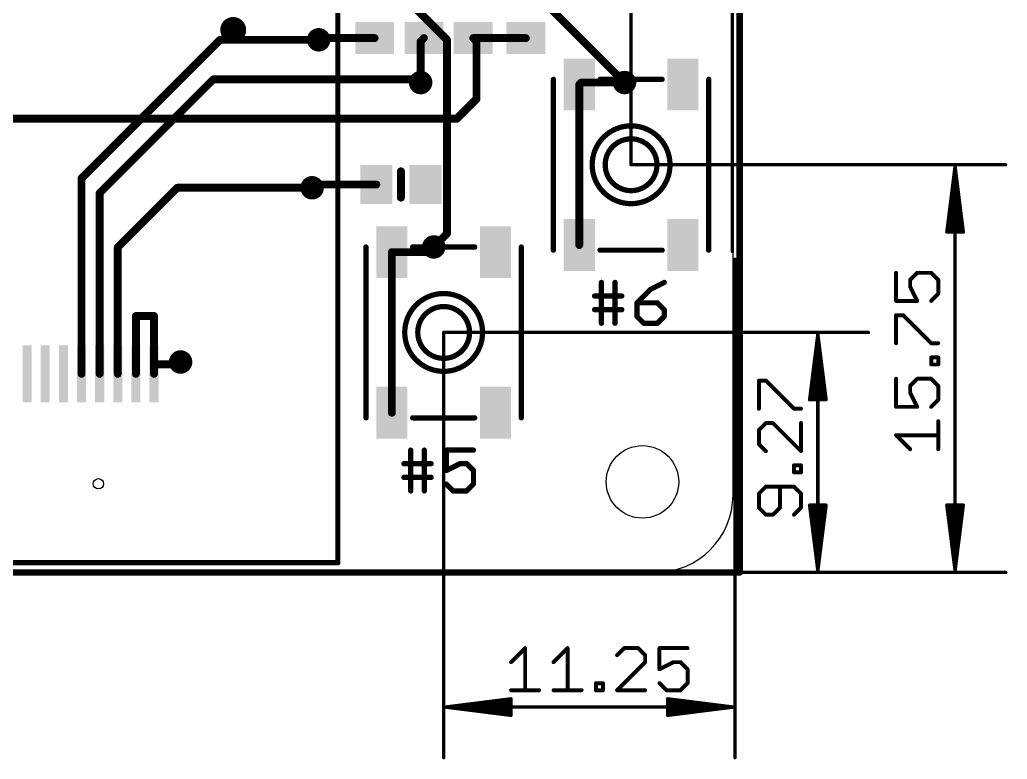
# Model space of a CAD drawing. Extents: x -10.9 to 75.6, y -7.9 to 39.
# Drawn here: x 37.48 to 75.61, y -7.22 to 21.35 of the extents above; entities that cross this region are included whole.
import ezdxf

# ---------------------------------------------------------------- set-up
doc = ezdxf.new("R2010")
doc.units = 0
for name, color, linetype in [('1', 12, 'CONTINUOUS'), ('16', 132, 'CONTINUOUS'), ('18', 110, 'CONTINUOUS'), ('20', 53, 'CONTINUOUS'), ('21', 40, 'CONTINUOUS'), ('23', 53, 'CONTINUOUS'), ('32', 253, 'CONTINUOUS'), ('47', 253, 'CONTINUOUS')]:
    doc.layers.add(name, color=color, linetype=linetype)

# ---------------------------------------------------------------- blocks, each defined once
blk = doc.blocks.new('RECT')
blk.add_solid([(-0.5, -0.5), (0.5, -0.5), (-0.5, 0.5), (0.5, 0.5)])
blk = doc.blocks.new('PIE')
at = {"const_width": 0.5}
blk.add_lwpolyline([(0, -0.25, 1), (0, 0.25, 1), (0, -0.25)], format="xyb", dxfattribs=at)
blk = doc.blocks.new('ROUNDV')
at = {"const_width": 0.5}
blk.add_lwpolyline([(0, -0.25, 1), (0, 0.25, 1), (0, -0.25)], format="xyb", dxfattribs=at)

msp = doc.modelspace()

# ---------------------------------------------------------------- linework, layer by layer
at = {"layer": '1'}
for points, const_width in [([(65.278, 0), (65.278, 30.48)], 0.254), ([(49.022, 20.574), (49.088, 20.64)], 0.3048), ([(49.088, 20.64), (51.181, 20.64)], 0.3048), ([(52.959, 20.513), (53.086, 20.64)], 0.3048), ([(52.959, 18.923), (52.959, 20.513)], 0.3048), ([(57.023, 20.64), (54.991, 20.64)], 0.3048), ([(54.991, 20.64), (55.118, 20.513)], 0.3048), ([(55.118, 20.513), (55.118, 18.288)], 0.3048), ([(59.162, 18.923), (59.087, 18.848)], 0.3048), ([(60.833, 18.923), (59.162, 18.923)], 0.3048), ([(59.087, 18.848), (59.087, 12.648)], 0.3048), ([(55.118, 18.288), (54.356, 17.526)], 0.3048), ([(54.356, 17.526), (36.4194, 17.526)], 0.3048), ([(48.768, 14.859), (48.895, 14.986)], 0.3048), ([(48.895, 14.986), (51.247, 14.986)], 0.3048), ([(53.467, 12.573), (53.265, 12.371)], 0.3048), ([(51.848, 12.371), (51.848, 6.171)], 0.3048), ([(53.265, 12.371), (51.848, 12.371)], 0.3048), ([(43.688, 8.128), (43.942, 8.128)], 0.3048), ([(43.942, 8.128), (43.942, 8.001)], 0.3048), ([(0, 0), (65.278, 0)], 0.254)]:
    msp.add_lwpolyline(points, dxfattribs=dict(at, const_width=const_width))
for points, const_width in [([(48.9681, 20.6279, 1), (49.0759, 20.5201)], 0.1524), ([(49.088, 20.7162, 1), (49.088, 20.5638)], 0.1524), ([(49.1419, 20.5861, 1), (49.0341, 20.6939)], 0.1524), ([(51.181, 20.5638, 1), (51.181, 20.7162)], 0.1524), ([(53.0352, 20.513, 1), (52.8828, 20.513)], 0.1524), ([(52.9051, 20.5669, 1), (53.0129, 20.4591)], 0.1524), ([(53.1399, 20.5861, 1), (53.0321, 20.6939)], 0.1524), ([(54.991, 20.7162, 1), (54.991, 20.5638)], 0.1524), ([(55.0449, 20.6939, 1), (54.9371, 20.5861)], 0.1524), ([(55.1942, 20.513, 1), (55.0418, 20.513)], 0.1524), ([(55.0641, 20.4591, 1), (55.1719, 20.5669)], 0.1524), ([(57.023, 20.5638, 1), (57.023, 20.7162)], 0.1524), ([(59.162, 18.9992, 1), (59.162, 18.8468)], 0.1524), ([(59.2159, 18.8691, 1), (59.1081, 18.9769)], 0.1524), ([(60.833, 18.8468, 1), (60.833, 18.9992)], 0.1524), ([(52.8828, 18.923, 1), (53.0352, 18.923)], 0.1524), ([(59.1632, 18.848, 1), (59.0108, 18.848)], 0.1524), ([(59.0331, 18.9019, 1), (59.1409, 18.7941)], 0.1524), ([(55.0418, 18.288, 1), (55.1942, 18.288)], 0.1524), ([(55.1719, 18.2341, 1), (55.0641, 18.3419)], 0.1524), ([(54.3021, 17.5799, 1), (54.4099, 17.4721)], 0.1524), ([(54.356, 17.4498, 1), (54.356, 17.6022)], 0.1524), ([(48.7141, 14.9129, 1), (48.8219, 14.8051)], 0.1524), ([(48.895, 15.0622, 1), (48.895, 14.9098)], 0.1524), ([(48.9489, 14.9321, 1), (48.8411, 15.0399)], 0.1524), ([(51.247, 14.9098, 1), (51.247, 15.0622)], 0.1524), ([(53.5209, 12.5191, 1), (53.4131, 12.6269)], 0.1524), ([(59.0108, 12.648, 1), (59.1632, 12.648)], 0.1524), ([(51.9242, 12.371, 1), (51.7718, 12.371)], 0.1524), ([(51.848, 12.4472, 1), (51.848, 12.2948)], 0.1524), ([(53.2111, 12.4249, 1), (53.3189, 12.3171)], 0.1524), ([(53.265, 12.2948, 1), (53.265, 12.4472)], 0.1524), ([(43.688, 8.2042, 1), (43.688, 8.0518)], 0.1524), ([(44.0182, 8.128, 1), (43.8658, 8.128)], 0.1524), ([(43.8658, 8.001, 1), (44.0182, 8.001)], 0.1524), ([(43.942, 8.0518, 1), (43.942, 8.2042)], 0.1524), ([(51.7718, 6.171, 1), (51.9242, 6.171)], 0.1524), ([(65.2145, 0, 1), (65.3415, 0)], 0.127), ([(65.278, -0.0635, 1), (65.278, 0.0635)], 0.127)]:
    msp.add_lwpolyline(points, format="xyb", dxfattribs=dict(at, const_width=const_width))
at = {"layer": '16', "const_width": 0.3048}
for points in [[(57.404, 22.352), (60.833, 18.923)], [(52.832, 21.717), (53.975, 20.574)], [(39.862, 15.224), (45.212, 20.574)], [(45.212, 20.574), (49.022, 20.574)], [(53.975, 20.574), (53.975, 13.081)], [(40.562, 14.654), (44.958, 19.05)], [(44.958, 19.05), (52.832, 19.05)], [(52.832, 19.05), (52.959, 18.923)], [(39.862, 7.674), (39.862, 15.224)], [(41.262, 12.56), (43.561, 14.859)], [(43.561, 14.859), (48.768, 14.859)], [(40.562, 7.674), (40.562, 14.654)], [(53.975, 13.081), (53.467, 12.573)], [(41.262, 7.674), (41.262, 12.56)], [(42.662, 9.906), (41.962, 9.906)], [(41.962, 9.906), (41.962, 7.674)], [(42.662, 8.0368), (42.662, 9.906)], [(42.662, 7.674), (42.662, 8.0368)], [(42.662, 8.0368), (43.688, 8.0368)], [(43.688, 8.0368), (43.688, 8.128)]]:
    msp.add_lwpolyline(points, dxfattribs=at)
at = {"layer": '16', "const_width": 0.1524}
for points in [[(45.212, 20.6502, 1), (45.212, 20.4978)], [(45.2659, 20.5201, 1), (45.1581, 20.6279)], [(49.022, 20.4978, 1), (49.022, 20.6502)], [(54.0512, 20.574, 1), (53.8988, 20.574)], [(53.9211, 20.5201, 1), (54.0289, 20.6279)], [(44.958, 19.1262, 1), (44.958, 18.9738)], [(45.0119, 18.9961, 1), (44.9041, 19.1039)], [(52.8859, 19.1039, 1), (52.7781, 18.9961)], [(52.832, 18.9738, 1), (52.832, 19.1262)], [(52.9051, 18.8691, 1), (53.0129, 18.9769)], [(60.7791, 18.8691, 1), (60.8869, 18.9769)], [(39.9382, 15.224, 1), (39.7858, 15.224)], [(39.8081, 15.2779, 1), (39.9159, 15.1701)], [(43.561, 14.9352, 1), (43.561, 14.7828)], [(43.6149, 14.8051, 1), (43.5071, 14.9129)], [(48.768, 14.7828, 1), (48.768, 14.9352)], [(40.6382, 14.654, 1), (40.4858, 14.654)], [(40.5081, 14.7079, 1), (40.6159, 14.6001)], [(53.8988, 13.081, 1), (54.0512, 13.081)], [(54.0289, 13.0271, 1), (53.9211, 13.1349)], [(41.3382, 12.56, 1), (41.1858, 12.56)], [(41.2081, 12.6139, 1), (41.3159, 12.5061)], [(53.4131, 12.6269, 1), (53.5209, 12.5191)], [(41.962, 9.9822, 1), (41.962, 9.8298)], [(42.0382, 9.906, 1), (41.8858, 9.906)], [(42.7382, 9.906, 1), (42.5858, 9.906)], [(42.662, 9.8298, 1), (42.662, 9.9822)], [(42.7382, 8.0368, 1), (42.5858, 8.0368)], [(42.662, 8.113, 1), (42.662, 7.9606)], [(42.5858, 8.0368, 1), (42.7382, 8.0368)], [(43.7642, 8.128, 1), (43.6118, 8.128)], [(43.6118, 8.0368, 1), (43.7642, 8.0368)], [(43.688, 7.9606, 1), (43.688, 8.113)], [(39.7858, 7.674, 1), (39.9382, 7.674)], [(40.4858, 7.674, 1), (40.6382, 7.674)], [(41.1858, 7.674, 1), (41.3382, 7.674)], [(41.8858, 7.674, 1), (42.0382, 7.674)], [(42.5858, 7.674, 1), (42.7382, 7.674)]]:
    msp.add_lwpolyline(points, format="xyb", dxfattribs=at)
at = {"layer": '20'}
for p, q in [((65.0254, 3), (65.0254, 27.6604)), ((3.0254, 0), (62.0254, 0))]:
    msp.add_line(p, q, dxfattribs=at)
for centre, radius in [((61.5254, 3.5), 1.4), ((40.512, 3.424), 0.2)]:
    msp.add_circle(centre, radius, dxfattribs=at)
msp.add_arc((62.0254, 3), 3, 270, 0, dxfattribs=at)
at = {"layer": '21'}
for points, const_width in [([(49.762, 23.374), (49.762, 0.374)], 0.2032), ([(58.087, 12.448), (58.087, 19.048)], 0.2032), ([(59.887, 19.048), (62.287, 19.048)], 0.2032), ([(64.087, 19.048), (64.087, 12.448)], 0.2032), ([(52.197, 14.478), (52.197, 15.494)], 0.3048), ([(50.848, 5.971), (50.848, 12.571)], 0.2032), ([(52.648, 12.571), (55.048, 12.571)], 0.2032), ([(56.848, 12.571), (56.848, 5.971)], 0.2032), ([(62.287, 12.448), (59.887, 12.448)], 0.2032), ([(59.9411, 9.6266), (59.9411, 11.2027)], 0.2032), ([(60.4665, 11.2027), (60.4665, 9.6266)], 0.2032), ([(62.3664, 11.2027), (61.841, 10.9401)], 0.2032), ([(59.6784, 10.6774), (60.4665, 10.6774)], 0.2032), ([(60.4665, 10.6774), (60.7292, 10.6774)], 0.2032), ([(61.841, 10.9401), (61.3156, 10.4147)], 0.2032), ([(61.3156, 10.4147), (61.3156, 9.8893)], 0.2032), ([(62.1037, 10.4147), (61.3156, 10.4147)], 0.2032), ([(62.3664, 10.152), (62.1037, 10.4147)], 0.2032), ([(59.6784, 10.152), (60.7292, 10.152)], 0.2032), ([(61.3156, 9.8893), (61.5783, 9.6266)], 0.2032), ([(62.1037, 9.6266), (62.3664, 9.8893)], 0.2032), ([(62.3664, 9.8893), (62.3664, 10.152)], 0.2032), ([(61.5783, 9.6266), (62.1037, 9.6266)], 0.2032), ([(55.048, 5.971), (52.648, 5.971)], 0.2032), ([(52.5751, 3.1496), (52.5751, 4.7257)], 0.2032), ([(53.1005, 4.7257), (53.1005, 3.1496)], 0.2032), ([(55.0004, 4.7257), (53.9496, 4.7257)], 0.2032), ([(53.9496, 4.7257), (53.9496, 3.9377)], 0.2032), ([(52.3124, 4.2004), (53.1005, 4.2004)], 0.2032), ([(53.1005, 4.2004), (53.3632, 4.2004)], 0.2032), ([(53.9496, 3.9377), (54.475, 4.2004)], 0.2032), ([(54.475, 4.2004), (54.7377, 4.2004)], 0.2032), ([(54.7377, 4.2004), (55.0004, 3.9377)], 0.2032), ([(55.0004, 3.9377), (55.0004, 3.4123)], 0.2032), ([(52.3124, 3.675), (53.3632, 3.675)], 0.2032), ([(54.2123, 3.1496), (53.9496, 3.4123)], 0.2032), ([(55.0004, 3.4123), (54.7377, 3.1496)], 0.2032), ([(54.7377, 3.1496), (54.2123, 3.1496)], 0.2032), ([(49.762, 0.374), (15.262, 0.374)], 0.2032)]:
    msp.add_lwpolyline(points, dxfattribs=dict(at, const_width=const_width))
for points, const_width in [([(58.1378, 19.048, 1), (58.0362, 19.048)], 0.1016), ([(59.887, 19.0988, 1), (59.887, 18.9972)], 0.1016), ([(62.287, 18.9972, 1), (62.287, 19.0988)], 0.1016), ([(64.1378, 19.048, 1), (64.0362, 19.048)], 0.1016), ([(61.087, 14.2447, 1), (61.087, 17.2513, 1), (61.087, 14.2447)], 0.2032), ([(61.087, 14.748, 1), (61.087, 16.748, 1), (61.087, 14.748)], 0.2032), ([(52.2732, 15.494, 1), (52.1208, 15.494)], 0.1524), ([(52.1208, 14.478, 1), (52.2732, 14.478)], 0.1524), ([(50.8988, 12.571, 1), (50.7972, 12.571)], 0.1016), ([(52.648, 12.6218, 1), (52.648, 12.5202)], 0.1016), ([(55.048, 12.5202, 1), (55.048, 12.6218)], 0.1016), ([(56.8988, 12.571, 1), (56.7972, 12.571)], 0.1016), ([(58.0362, 12.448, 1), (58.1378, 12.448)], 0.1016), ([(59.887, 12.4988, 1), (59.887, 12.3972)], 0.1016), ([(62.287, 12.3972, 1), (62.287, 12.4988)], 0.1016), ([(64.0362, 12.448, 1), (64.1378, 12.448)], 0.1016), ([(59.9919, 11.2027, 1), (59.8903, 11.2027)], 0.1016), ([(60.5173, 11.2027, 1), (60.4157, 11.2027)], 0.1016), ([(62.3891, 11.1573, 1), (62.3436, 11.2482)], 0.1016), ([(53.848, 7.7677, 1), (53.848, 10.7743, 1), (53.848, 7.7677)], 0.2032), ([(59.6784, 10.7282, 1), (59.6784, 10.6266)], 0.1016), ([(60.4665, 10.7282, 1), (60.4665, 10.6266)], 0.1016), ([(60.4665, 10.6266, 1), (60.4665, 10.7282)], 0.1016), ([(60.7292, 10.6266, 1), (60.7292, 10.7282)], 0.1016), ([(61.8183, 10.9855, 1), (61.8637, 10.8946)], 0.1016), ([(61.8769, 10.9041, 1), (61.8051, 10.976)], 0.1016), ([(53.848, 8.271, 1), (53.848, 10.271, 1), (53.848, 8.271)], 0.2032), ([(61.3664, 10.4147, 1), (61.2648, 10.4147)], 0.1016), ([(61.3156, 10.4655, 1), (61.3156, 10.3639)], 0.1016), ([(61.2797, 10.4506, 1), (61.3515, 10.3788)], 0.1016), ([(62.1396, 10.4506, 1), (62.0678, 10.3788)], 0.1016), ([(62.1037, 10.3639, 1), (62.1037, 10.4655)], 0.1016), ([(59.6784, 10.2028, 1), (59.6784, 10.1012)], 0.1016), ([(60.7292, 10.1012, 1), (60.7292, 10.2028)], 0.1016), ([(61.3515, 9.9252, 1), (61.2797, 9.8534)], 0.1016), ([(61.2648, 9.8893, 1), (61.3664, 9.8893)], 0.1016), ([(62.4172, 10.152, 1), (62.3156, 10.152)], 0.1016), ([(62.3156, 9.8893, 1), (62.4172, 9.8893)], 0.1016), ([(62.3304, 10.1161, 1), (62.4023, 10.1879)], 0.1016), ([(62.4023, 9.8534, 1), (62.3304, 9.9252)], 0.1016), ([(59.8903, 9.6266, 1), (59.9919, 9.6266)], 0.1016), ([(60.4157, 9.6266, 1), (60.5173, 9.6266)], 0.1016), ([(61.5783, 9.6774, 1), (61.5783, 9.5758)], 0.1016), ([(61.5424, 9.5907, 1), (61.6142, 9.6625)], 0.1016), ([(62.0678, 9.6625, 1), (62.1396, 9.5907)], 0.1016), ([(62.1037, 9.5758, 1), (62.1037, 9.6774)], 0.1016), ([(50.7972, 5.971, 1), (50.8988, 5.971)], 0.1016), ([(52.648, 6.0218, 1), (52.648, 5.9202)], 0.1016), ([(55.048, 5.9202, 1), (55.048, 6.0218)], 0.1016), ([(56.7972, 5.971, 1), (56.8988, 5.971)], 0.1016), ([(52.6259, 4.7257, 1), (52.5243, 4.7257)], 0.1016), ([(53.1513, 4.7257, 1), (53.0497, 4.7257)], 0.1016), ([(53.9496, 4.7765, 1), (53.9496, 4.6749)], 0.1016), ([(54.0004, 4.7257, 1), (53.8988, 4.7257)], 0.1016), ([(55.0004, 4.6749, 1), (55.0004, 4.7765)], 0.1016), ([(52.3124, 4.2512, 1), (52.3124, 4.1496)], 0.1016), ([(53.1005, 4.2512, 1), (53.1005, 4.1496)], 0.1016), ([(53.1005, 4.1496, 1), (53.1005, 4.2512)], 0.1016), ([(53.3632, 4.1496, 1), (53.3632, 4.2512)], 0.1016), ([(54.475, 4.2512, 1), (54.475, 4.1496)], 0.1016), ([(54.4977, 4.1549, 1), (54.4523, 4.2458)], 0.1016), ([(54.7736, 4.2363, 1), (54.7018, 4.1644)], 0.1016), ([(54.7377, 4.1496, 1), (54.7377, 4.2512)], 0.1016), ([(53.9269, 3.9831, 1), (53.9723, 3.8922)], 0.1016), ([(53.8988, 3.9377, 1), (54.0004, 3.9377)], 0.1016), ([(55.0512, 3.9377, 1), (54.9496, 3.9377)], 0.1016), ([(54.9644, 3.9018, 1), (55.0363, 3.9736)], 0.1016), ([(52.3124, 3.7258, 1), (52.3124, 3.6242)], 0.1016), ([(53.3632, 3.6242, 1), (53.3632, 3.7258)], 0.1016), ([(53.9855, 3.4482, 1), (53.9137, 3.3764)], 0.1016), ([(54.9496, 3.4123, 1), (55.0512, 3.4123)], 0.1016), ([(55.0363, 3.3764, 1), (54.9644, 3.4482)], 0.1016), ([(52.5243, 3.1496, 1), (52.6259, 3.1496)], 0.1016), ([(53.0497, 3.1496, 1), (53.1513, 3.1496)], 0.1016), ([(54.2123, 3.2004, 1), (54.2123, 3.0988)], 0.1016), ([(54.1764, 3.1137, 1), (54.2482, 3.1855)], 0.1016), ([(54.7018, 3.1855, 1), (54.7736, 3.1137)], 0.1016), ([(54.7377, 3.0988, 1), (54.7377, 3.2004)], 0.1016), ([(49.7112, 0.374, 1), (49.8128, 0.374)], 0.1016), ([(49.762, 0.3232, 1), (49.762, 0.4248)], 0.1016)]:
    msp.add_lwpolyline(points, format="xyb", dxfattribs=dict(at, const_width=const_width))
at = {"layer": '23'}
for p in [(45.72, 20.955), (61.087, 15.748), (52.197, 14.986), (53.848, 9.271)]:
    msp.add_point(p, dxfattribs=at)
at = {"layer": '47'}
for points, const_width in [([(65, 20.9), (65, 38.55)], 0.13), ([(61.087, 15.748), (61.087, 23.85)], 0.13), ([(65, 12.4), (65, 23.85)], 0.13), ([(61.087, 15.748), (75.55, 15.748)], 0.13), ([(73.6, 15.683), (73.2808, 13.148)], 0.13), ([(73.6, 15.683), (73.34, 13.148)], 0.13), ([(73.6, 15.683), (73.47, 13.148)], 0.13), ([(73.6, 0.065), (73.6, 15.683)], 0.13), ([(73.9192, 13.148), (73.6, 15.683)], 0.13), ([(73.73, 13.148), (73.6, 15.683)], 0.13), ([(73.86, 13.148), (73.6, 15.683)], 0.13), ([(73.2808, 13.148), (73.9192, 13.148)], 0.13), ([(65.1, 12.1), (65.1, -7.15)], 0.13), ([(71.3223, 11.5739), (71.3223, 10.4892)], 0.1524), ([(71.8646, 11.3027), (72.1358, 11.5739)], 0.1524), ([(72.1358, 11.5739), (72.6781, 11.5739)], 0.1524), ([(72.6781, 11.5739), (72.9493, 11.3027)], 0.1524), ([(71.8646, 11.0316), (71.8646, 11.3027)], 0.1524), ([(72.1358, 10.4892), (71.8646, 11.0316)], 0.1524), ([(72.9493, 11.3027), (72.9493, 10.7604)], 0.1524), ([(72.9493, 10.7604), (72.6781, 10.4892)], 0.1524), ([(71.3223, 10.4892), (72.1358, 10.4892)], 0.1524), ([(71.3223, 8.8521), (71.3223, 9.9367)], 0.1524), ([(71.3223, 9.9367), (71.5935, 9.9367)], 0.1524), ([(71.5935, 9.9367), (72.6781, 8.8521)], 0.1524), ([(53.848, 9.271), (70.25, 9.271)], 0.13), ([(53.848, 9.271), (53.848, -7.15)], 0.13), ([(68.3, 9.206), (67.9808, 6.671)], 0.13), ([(68.3, 9.206), (68.04, 6.671)], 0.13), ([(68.3, 9.206), (68.17, 6.671)], 0.13), ([(68.3, 0.065), (68.3, 9.206)], 0.13), ([(68.6192, 6.671), (68.3, 9.206)], 0.13), ([(68.43, 6.671), (68.3, 9.206)], 0.13), ([(68.56, 6.671), (68.3, 9.206)], 0.13), ([(72.6781, 8.8521), (72.9493, 8.8521)], 0.1524), ([(72.6781, 8.0335), (72.6781, 8.3047)], 0.1524), ([(72.6781, 8.3047), (72.9493, 8.3047)], 0.1524), ([(72.9493, 8.0335), (72.6781, 8.0335)], 0.1524), ([(72.9493, 8.3047), (72.9493, 8.0335)], 0.1524), ([(66.0223, 6.3232), (66.0223, 7.4079)], 0.1524), ([(66.0223, 7.4079), (66.2935, 7.4079)], 0.1524), ([(66.2935, 7.4079), (67.3781, 6.3232)], 0.1524), ([(71.3223, 7.481), (71.3223, 6.3964)], 0.1524), ([(71.8646, 7.2099), (72.1358, 7.481)], 0.1524), ([(71.8646, 6.9387), (71.8646, 7.2099)], 0.1524), ([(72.1358, 7.481), (72.6781, 7.481)], 0.1524), ([(72.6781, 7.481), (72.9493, 7.2099)], 0.1524), ([(72.9493, 7.2099), (72.9493, 6.6675)], 0.1524), ([(72.1358, 6.3964), (71.8646, 6.9387)], 0.1524), ([(67.9808, 6.671), (68.6192, 6.671)], 0.13), ([(72.9493, 6.6675), (72.6781, 6.3964)], 0.1524), ([(67.3781, 6.3232), (67.6493, 6.3232)], 0.1524), ([(71.3223, 6.3964), (72.1358, 6.3964)], 0.1524), ([(66.2935, 5.7707), (66.0223, 5.4995)], 0.1524), ([(66.5646, 5.7707), (66.2935, 5.7707)], 0.1524), ([(67.6493, 4.686), (66.5646, 5.7707)], 0.1524), ([(67.6493, 5.7707), (67.6493, 4.686)], 0.1524), ([(72.9493, 4.7592), (72.9493, 5.8439)], 0.1524), ([(66.0223, 5.4995), (66.0223, 4.9572)], 0.1524), ([(71.8646, 4.7592), (71.3223, 5.3015)], 0.1524), ([(71.3223, 5.3015), (72.9493, 5.3015)], 0.1524), ([(66.0223, 4.9572), (66.2935, 4.686)], 0.1524), ([(67.3781, 3.8675), (67.3781, 4.1386)], 0.1524), ([(67.3781, 4.1386), (67.6493, 4.1386)], 0.1524), ([(67.6493, 4.1386), (67.6493, 3.8675)], 0.1524), ([(67.6493, 3.8675), (67.3781, 3.8675)], 0.1524), ([(66.2935, 3.315), (66.0223, 3.0438)], 0.1524), ([(66.0223, 3.0438), (66.0223, 2.5015)], 0.1524), ([(67.3781, 3.315), (66.2935, 3.315)], 0.1524), ([(66.8358, 2.5015), (66.8358, 3.315)], 0.1524), ([(67.6493, 3.0438), (67.3781, 3.315)], 0.1524), ([(67.6493, 2.5015), (67.6493, 3.0438)], 0.1524), ([(66.0223, 2.5015), (66.2935, 2.2303)], 0.1524), ([(66.2935, 2.2303), (66.5646, 2.2303)], 0.1524), ([(66.5646, 2.2303), (66.8358, 2.5015)], 0.1524), ([(67.3781, 2.2303), (67.6493, 2.5015)], 0.1524), ([(68.3, 0.065), (67.9808, 2.6)], 0.13), ([(67.9808, 2.6), (68.6192, 2.6)], 0.13), ([(68.3, 0.065), (68.04, 2.6)], 0.13), ([(68.3, 0.065), (68.17, 2.6)], 0.13), ([(68.6192, 2.6), (68.3, 0.065)], 0.13), ([(68.43, 2.6), (68.3, 0.065)], 0.13), ([(68.56, 2.6), (68.3, 0.065)], 0.13), ([(73.6, 0.065), (73.2808, 2.6)], 0.13), ([(73.2808, 2.6), (73.9192, 2.6)], 0.13), ([(73.6, 0.065), (73.34, 2.6)], 0.13), ([(73.6, 0.065), (73.47, 2.6)], 0.13), ([(73.9192, 2.6), (73.6, 0.065)], 0.13), ([(73.73, 2.6), (73.6, 0.065)], 0.13), ([(73.86, 2.6), (73.6, 0.065)], 0.13), ([(53.9, 0), (70.25, 0)], 0.13), ([(60.8, 0), (75.55, 0)], 0.13), ([(56.4529, -3.4646), (56.9953, -2.9223)], 0.1524), ([(56.9953, -2.9223), (56.9953, -4.5493)], 0.1524), ([(58.0901, -3.4646), (58.6324, -2.9223)], 0.1524), ([(58.6324, -2.9223), (58.6324, -4.5493)], 0.1524), ([(60.817, -2.9223), (60.5458, -3.1935)], 0.1524), ([(61.3593, -2.9223), (60.817, -2.9223)], 0.1524), ([(61.6305, -3.1935), (61.3593, -2.9223)], 0.1524), ([(63.2676, -2.9223), (62.183, -2.9223)], 0.1524), ([(62.183, -2.9223), (62.183, -3.7358)], 0.1524), ([(60.5458, -4.5493), (61.6305, -3.4646)], 0.1524), ([(61.6305, -3.4646), (61.6305, -3.1935)], 0.1524), ([(62.183, -3.7358), (62.7253, -3.4646)], 0.1524), ([(62.7253, -3.4646), (62.9965, -3.4646)], 0.1524), ([(62.9965, -3.4646), (63.2676, -3.7358)], 0.1524), ([(63.2676, -3.7358), (63.2676, -4.2781)], 0.1524), ([(56.4529, -4.5493), (57.5376, -4.5493)], 0.1524), ([(58.0901, -4.5493), (59.1747, -4.5493)], 0.1524), ([(59.7272, -4.5493), (59.7272, -4.2781)], 0.1524), ([(59.7272, -4.2781), (59.9984, -4.2781)], 0.1524), ([(59.9984, -4.5493), (59.7272, -4.5493)], 0.1524), ([(59.9984, -4.2781), (59.9984, -4.5493)], 0.1524), ([(61.6305, -4.5493), (60.5458, -4.5493)], 0.1524), ([(62.4541, -4.5493), (62.183, -4.2781)], 0.1524), ([(62.9965, -4.5493), (62.4541, -4.5493)], 0.1524), ([(63.2676, -4.2781), (62.9965, -4.5493)], 0.1524), ([(53.913, -5.2), (56.448, -4.8808)], 0.13), ([(53.913, -5.2), (56.448, -4.94)], 0.13), ([(56.448, -4.8808), (56.448, -5.5192)], 0.13), ([(65.035, -5.2), (62.5, -4.8808)], 0.13), ([(62.5, -4.8808), (62.5, -5.5192)], 0.13), ([(65.035, -5.2), (62.5, -4.94)], 0.13), ([(53.913, -5.2), (56.448, -5.07)], 0.13), ([(65.035, -5.2), (53.913, -5.2)], 0.13), ([(56.448, -5.5192), (53.913, -5.2)], 0.13), ([(56.448, -5.33), (53.913, -5.2)], 0.13), ([(56.448, -5.46), (53.913, -5.2)], 0.13), ([(65.035, -5.2), (62.5, -5.07)], 0.13), ([(62.5, -5.5192), (65.035, -5.2)], 0.13), ([(62.5, -5.33), (65.035, -5.2)], 0.13), ([(62.5, -5.46), (65.035, -5.2)], 0.13)]:
    msp.add_lwpolyline(points, dxfattribs=dict(at, const_width=const_width))
for points, const_width in [([(64.9675, 20.9, 1), (65.0325, 20.9)], 0.065), ([(61.087, 15.7805, 1), (61.087, 15.7155)], 0.065), ([(61.0545, 15.748, 1), (61.1195, 15.748)], 0.065), ([(73.6325, 15.683, 1), (73.5675, 15.683)], 0.065), ([(73.6322, 15.6871, 1), (73.5678, 15.6789)], 0.065), ([(73.6325, 15.6813, 1), (73.5675, 15.6847)], 0.065), ([(73.6325, 15.6847, 1), (73.5675, 15.6813)], 0.065), ([(73.6323, 15.6863, 1), (73.5677, 15.6797)], 0.065), ([(73.6323, 15.6797, 1), (73.5677, 15.6863)], 0.065), ([(73.6322, 15.6789, 1), (73.5678, 15.6871)], 0.065), ([(75.55, 15.7155, 1), (75.55, 15.7805)], 0.065), ([(73.2485, 13.1521, 1), (73.313, 13.1439)], 0.065), ([(73.2808, 13.1805, 1), (73.2808, 13.1155)], 0.065), ([(73.3077, 13.1513, 1), (73.3723, 13.1447)], 0.065), ([(73.4375, 13.1497, 1), (73.5025, 13.1463)], 0.065), ([(73.6975, 13.1463, 1), (73.7625, 13.1497)], 0.065), ([(73.8277, 13.1447, 1), (73.8923, 13.1513)], 0.065), ([(73.887, 13.1439, 1), (73.9515, 13.1521)], 0.065), ([(73.9192, 13.1155, 1), (73.9192, 13.1805)], 0.065), ([(64.9675, 12.4, 1), (65.0325, 12.4)], 0.065), ([(65.1325, 12.1, 1), (65.0675, 12.1)], 0.065), ([(71.3604, 11.5739, 1), (71.2842, 11.5739)], 0.0762), ([(72.1358, 11.612, 1), (72.1358, 11.5358)], 0.0762), ([(72.1627, 11.547, 1), (72.1089, 11.6008)], 0.0762), ([(72.7051, 11.6008, 1), (72.6512, 11.547)], 0.0762), ([(72.6781, 11.5358, 1), (72.6781, 11.612)], 0.0762), ([(71.9027, 11.3027, 1), (71.8265, 11.3027)], 0.0762), ([(71.8377, 11.3297, 1), (71.8916, 11.2758)], 0.0762), ([(71.8265, 11.0316, 1), (71.9027, 11.0316)], 0.0762), ([(71.8987, 11.0486, 1), (71.8306, 11.0145)], 0.0762), ([(72.9874, 11.3027, 1), (72.9112, 11.3027)], 0.0762), ([(72.9224, 11.2758, 1), (72.9762, 11.3297)], 0.0762), ([(72.9112, 10.7604, 1), (72.9874, 10.7604)], 0.0762), ([(72.9762, 10.7335, 1), (72.9224, 10.7874)], 0.0762), ([(71.3223, 10.5273, 1), (71.3223, 10.4511)], 0.0762), ([(71.2842, 10.4892, 1), (71.3604, 10.4892)], 0.0762), ([(72.1017, 10.4722, 1), (72.1699, 10.5063)], 0.0762), ([(72.1358, 10.4511, 1), (72.1358, 10.5273)], 0.0762), ([(72.6512, 10.5162, 1), (72.7051, 10.4623)], 0.0762), ([(71.3604, 9.9367, 1), (71.2842, 9.9367)], 0.0762), ([(71.3223, 9.9748, 1), (71.3223, 9.8986)], 0.0762), ([(71.6204, 9.9637, 1), (71.5665, 9.9098)], 0.0762), ([(71.5935, 9.8986, 1), (71.5935, 9.9748)], 0.0762), ([(53.848, 9.3035, 1), (53.848, 9.2385)], 0.065), ([(53.8805, 9.271, 1), (53.8155, 9.271)], 0.065), ([(68.3325, 9.206, 1), (68.2675, 9.206)], 0.065), ([(68.3322, 9.2101, 1), (68.2678, 9.2019)], 0.065), ([(68.3325, 9.2043, 1), (68.2675, 9.2077)], 0.065), ([(68.3325, 9.2077, 1), (68.2675, 9.2043)], 0.065), ([(68.3323, 9.2093, 1), (68.2677, 9.2027)], 0.065), ([(68.3323, 9.2027, 1), (68.2677, 9.2093)], 0.065), ([(68.3322, 9.2019, 1), (68.2678, 9.2101)], 0.065), ([(70.25, 9.2385, 1), (70.25, 9.3035)], 0.065), ([(71.2842, 8.8521, 1), (71.3604, 8.8521)], 0.0762), ([(72.6781, 8.8902, 1), (72.6781, 8.814)], 0.0762), ([(72.6512, 8.8251, 1), (72.7051, 8.879)], 0.0762), ([(72.9493, 8.814, 1), (72.9493, 8.8902)], 0.0762), ([(72.7162, 8.3047, 1), (72.64, 8.3047)], 0.0762), ([(72.6781, 8.3428, 1), (72.6781, 8.2666)], 0.0762), ([(72.6781, 8.0716, 1), (72.6781, 7.9954)], 0.0762), ([(72.64, 8.0335, 1), (72.7162, 8.0335)], 0.0762), ([(72.9874, 8.3047, 1), (72.9112, 8.3047)], 0.0762), ([(72.9112, 8.0335, 1), (72.9874, 8.0335)], 0.0762), ([(72.9493, 8.2666, 1), (72.9493, 8.3428)], 0.0762), ([(72.9493, 7.9954, 1), (72.9493, 8.0716)], 0.0762), ([(66.0604, 7.4079, 1), (65.9842, 7.4079)], 0.0762), ([(66.0223, 7.446, 1), (66.0223, 7.3698)], 0.0762), ([(66.3204, 7.4348, 1), (66.2665, 7.3809)], 0.0762), ([(66.2935, 7.3698, 1), (66.2935, 7.446)], 0.0762), ([(71.3604, 7.481, 1), (71.2842, 7.481)], 0.0762), ([(71.9027, 7.2099, 1), (71.8265, 7.2099)], 0.0762), ([(71.8377, 7.2368, 1), (71.8916, 7.1829)], 0.0762), ([(72.1358, 7.5191, 1), (72.1358, 7.4429)], 0.0762), ([(72.1627, 7.4541, 1), (72.1089, 7.508)], 0.0762), ([(72.7051, 7.508, 1), (72.6512, 7.4541)], 0.0762), ([(72.6781, 7.4429, 1), (72.6781, 7.5191)], 0.0762), ([(72.9874, 7.2099, 1), (72.9112, 7.2099)], 0.0762), ([(72.9224, 7.1829, 1), (72.9762, 7.2368)], 0.0762), ([(71.8265, 6.9387, 1), (71.9027, 6.9387)], 0.0762), ([(71.8987, 6.9557, 1), (71.8306, 6.9216)], 0.0762), ([(67.9485, 6.6751, 1), (68.013, 6.6669)], 0.065), ([(67.9808, 6.7035, 1), (67.9808, 6.6385)], 0.065), ([(68.0077, 6.6743, 1), (68.0723, 6.6677)], 0.065), ([(68.1375, 6.6727, 1), (68.2025, 6.6693)], 0.065), ([(68.3975, 6.6693, 1), (68.4625, 6.6727)], 0.065), ([(68.5277, 6.6677, 1), (68.5923, 6.6743)], 0.065), ([(68.587, 6.6669, 1), (68.6515, 6.6751)], 0.065), ([(68.6192, 6.6385, 1), (68.6192, 6.7035)], 0.065), ([(72.9112, 6.6675, 1), (72.9874, 6.6675)], 0.0762), ([(72.9762, 6.6406, 1), (72.9224, 6.6945)], 0.0762), ([(65.9842, 6.3232, 1), (66.0604, 6.3232)], 0.0762), ([(67.3781, 6.3613, 1), (67.3781, 6.2851)], 0.0762), ([(67.3512, 6.2963, 1), (67.4051, 6.3501)], 0.0762), ([(67.6493, 6.2851, 1), (67.6493, 6.3613)], 0.0762), ([(71.3223, 6.4345, 1), (71.3223, 6.3583)], 0.0762), ([(71.2842, 6.3964, 1), (71.3604, 6.3964)], 0.0762), ([(72.1017, 6.3793, 1), (72.1699, 6.4134)], 0.0762), ([(72.1358, 6.3583, 1), (72.1358, 6.4345)], 0.0762), ([(72.6512, 6.4233, 1), (72.7051, 6.3694)], 0.0762), ([(66.2935, 5.8088, 1), (66.2935, 5.7326)], 0.0762), ([(66.3204, 5.7438, 1), (66.2665, 5.7976)], 0.0762), ([(66.5916, 5.7976, 1), (66.5377, 5.7438)], 0.0762), ([(66.5646, 5.7326, 1), (66.5646, 5.8088)], 0.0762), ([(67.6874, 5.7707, 1), (67.6112, 5.7707)], 0.0762), ([(72.9874, 5.8439, 1), (72.9112, 5.8439)], 0.0762), ([(66.0604, 5.4995, 1), (65.9842, 5.4995)], 0.0762), ([(65.9954, 5.5265, 1), (66.0493, 5.4726)], 0.0762), ([(71.3493, 5.3285, 1), (71.2954, 5.2746)], 0.0762), ([(71.3223, 5.3396, 1), (71.3223, 5.2634)], 0.0762), ([(72.9493, 5.2634, 1), (72.9493, 5.3396)], 0.0762), ([(65.9842, 4.9572, 1), (66.0604, 4.9572)], 0.0762), ([(66.0493, 4.9841, 1), (65.9954, 4.9303)], 0.0762), ([(66.2665, 4.6591, 1), (66.3204, 4.713)], 0.0762), ([(67.6112, 4.686, 1), (67.6874, 4.686)], 0.0762), ([(67.6224, 4.6591, 1), (67.6762, 4.713)], 0.0762), ([(71.8377, 4.7323, 1), (71.8916, 4.7861)], 0.0762), ([(72.9112, 4.7592, 1), (72.9874, 4.7592)], 0.0762), ([(67.4162, 4.1386, 1), (67.34, 4.1386)], 0.0762), ([(67.3781, 4.1767, 1), (67.3781, 4.1005)], 0.0762), ([(67.6874, 4.1386, 1), (67.6112, 4.1386)], 0.0762), ([(67.6493, 4.1005, 1), (67.6493, 4.1767)], 0.0762), ([(67.3781, 3.9056, 1), (67.3781, 3.8294)], 0.0762), ([(67.34, 3.8675, 1), (67.4162, 3.8675)], 0.0762), ([(67.6112, 3.8675, 1), (67.6874, 3.8675)], 0.0762), ([(67.6493, 3.8294, 1), (67.6493, 3.9056)], 0.0762), ([(66.0604, 3.0438, 1), (65.9842, 3.0438)], 0.0762), ([(65.9954, 3.0707, 1), (66.0493, 3.0169)], 0.0762), ([(66.2935, 3.3531, 1), (66.2935, 3.2769)], 0.0762), ([(66.3204, 3.288, 1), (66.2665, 3.3419)], 0.0762), ([(66.8739, 3.315, 1), (66.7977, 3.315)], 0.0762), ([(67.4051, 3.3419, 1), (67.3512, 3.288)], 0.0762), ([(67.3781, 3.2769, 1), (67.3781, 3.3531)], 0.0762), ([(67.6874, 3.0438, 1), (67.6112, 3.0438)], 0.0762), ([(67.6224, 3.0169, 1), (67.6762, 3.0707)], 0.0762), ([(66.0493, 2.5284, 1), (65.9954, 2.4745)], 0.0762), ([(65.9842, 2.5015, 1), (66.0604, 2.5015)], 0.0762), ([(66.2935, 2.2684, 1), (66.2935, 2.1922)], 0.0762), ([(66.2665, 2.2034, 1), (66.3204, 2.2573)], 0.0762), ([(66.5377, 2.2573, 1), (66.5916, 2.2034)], 0.0762), ([(66.5646, 2.1922, 1), (66.5646, 2.2684)], 0.0762), ([(66.7977, 2.5015, 1), (66.8739, 2.5015)], 0.0762), ([(66.8627, 2.4745, 1), (66.8089, 2.5284)], 0.0762), ([(67.3512, 2.2573, 1), (67.4051, 2.2034)], 0.0762), ([(67.6112, 2.5015, 1), (67.6874, 2.5015)], 0.0762), ([(67.6762, 2.4745, 1), (67.6224, 2.5284)], 0.0762), ([(68.013, 2.6041, 1), (67.9485, 2.5959)], 0.065), ([(67.9808, 2.6325, 1), (67.9808, 2.5675)], 0.065), ([(68.0723, 2.6033, 1), (68.0077, 2.5967)], 0.065), ([(68.2025, 2.6017, 1), (68.1375, 2.5983)], 0.065), ([(68.4625, 2.5983, 1), (68.3975, 2.6017)], 0.065), ([(68.5923, 2.5967, 1), (68.5277, 2.6033)], 0.065), ([(68.6515, 2.5959, 1), (68.587, 2.6041)], 0.065), ([(68.6192, 2.5675, 1), (68.6192, 2.6325)], 0.065), ([(73.313, 2.6041, 1), (73.2485, 2.5959)], 0.065), ([(73.2808, 2.6325, 1), (73.2808, 2.5675)], 0.065), ([(73.3723, 2.6033, 1), (73.3077, 2.5967)], 0.065), ([(73.5025, 2.6017, 1), (73.4375, 2.5983)], 0.065), ([(73.7625, 2.5983, 1), (73.6975, 2.6017)], 0.065), ([(73.8923, 2.5967, 1), (73.8277, 2.6033)], 0.065), ([(73.9515, 2.5959, 1), (73.887, 2.6041)], 0.065), ([(73.9192, 2.5675, 1), (73.9192, 2.6325)], 0.065), ([(53.9, 0.0325, 1), (53.9, -0.0325)], 0.065), ([(60.8, 0.0325, 1), (60.8, -0.0325)], 0.065), ([(68.2678, 0.0691, 1), (68.3322, 0.0609)], 0.065), ([(68.2677, 0.0683, 1), (68.3323, 0.0617)], 0.065), ([(68.2675, 0.0633, 1), (68.3325, 0.0667)], 0.065), ([(68.2675, 0.0667, 1), (68.3325, 0.0633)], 0.065), ([(68.2675, 0.065, 1), (68.3325, 0.065)], 0.065), ([(68.2677, 0.0617, 1), (68.3323, 0.0683)], 0.065), ([(68.2678, 0.0609, 1), (68.3322, 0.0691)], 0.065), ([(70.25, -0.0325, 1), (70.25, 0.0325)], 0.065), ([(73.5678, 0.0691, 1), (73.6322, 0.0609)], 0.065), ([(73.5677, 0.0683, 1), (73.6323, 0.0617)], 0.065), ([(73.5675, 0.0633, 1), (73.6325, 0.0667)], 0.065), ([(73.5675, 0.0667, 1), (73.6325, 0.0633)], 0.065), ([(73.5675, 0.065, 1), (73.6325, 0.065)], 0.065), ([(73.5677, 0.0617, 1), (73.6323, 0.0683)], 0.065), ([(73.5678, 0.0609, 1), (73.6322, 0.0691)], 0.065), ([(75.55, -0.0325, 1), (75.55, 0.0325)], 0.065), ([(57.0334, -2.9223, 1), (56.9572, -2.9223)], 0.0762), ([(57.0222, -2.9493, 1), (56.9683, -2.8954)], 0.0762), ([(58.6705, -2.9223, 1), (58.5943, -2.9223)], 0.0762), ([(58.6593, -2.9493, 1), (58.6055, -2.8954)], 0.0762), ([(60.817, -2.8842, 1), (60.817, -2.9604)], 0.0762), ([(60.8439, -2.9493, 1), (60.79, -2.8954)], 0.0762), ([(61.3862, -2.8954, 1), (61.3324, -2.9493)], 0.0762), ([(61.3593, -2.9604, 1), (61.3593, -2.8842)], 0.0762), ([(62.183, -2.8842, 1), (62.183, -2.9604)], 0.0762), ([(62.2211, -2.9223, 1), (62.1449, -2.9223)], 0.0762), ([(63.2676, -2.9604, 1), (63.2676, -2.8842)], 0.0762), ([(56.426, -3.4377, 1), (56.4799, -3.4916)], 0.0762), ([(58.0631, -3.4377, 1), (58.117, -3.4916)], 0.0762), ([(60.5189, -3.1665, 1), (60.5728, -3.2204)], 0.0762), ([(61.6686, -3.1935, 1), (61.5924, -3.1935)], 0.0762), ([(61.5924, -3.4646, 1), (61.6686, -3.4646)], 0.0762), ([(61.6035, -3.2204, 1), (61.6574, -3.1665)], 0.0762), ([(61.6574, -3.4916, 1), (61.6035, -3.4377)], 0.0762), ([(62.7253, -3.4265, 1), (62.7253, -3.5027)], 0.0762), ([(62.7423, -3.4987, 1), (62.7083, -3.4306)], 0.0762), ([(63.0234, -3.4377, 1), (62.9695, -3.4916)], 0.0762), ([(62.9965, -3.5027, 1), (62.9965, -3.4265)], 0.0762), ([(62.1659, -3.7017, 1), (62.2, -3.7699)], 0.0762), ([(62.1449, -3.7358, 1), (62.2211, -3.7358)], 0.0762), ([(63.3057, -3.7358, 1), (63.2295, -3.7358)], 0.0762), ([(63.2407, -3.7627, 1), (63.2946, -3.7089)], 0.0762), ([(56.4529, -4.5112, 1), (56.4529, -4.5874)], 0.0762), ([(56.9572, -4.5493, 1), (57.0334, -4.5493)], 0.0762), ([(57.5376, -4.5874, 1), (57.5376, -4.5112)], 0.0762), ([(58.0901, -4.5112, 1), (58.0901, -4.5874)], 0.0762), ([(58.5943, -4.5493, 1), (58.6705, -4.5493)], 0.0762), ([(59.1747, -4.5874, 1), (59.1747, -4.5112)], 0.0762), ([(59.7653, -4.2781, 1), (59.6891, -4.2781)], 0.0762), ([(59.7272, -4.24, 1), (59.7272, -4.3162)], 0.0762), ([(59.7272, -4.5112, 1), (59.7272, -4.5874)], 0.0762), ([(59.6891, -4.5493, 1), (59.7653, -4.5493)], 0.0762), ([(60.0365, -4.2781, 1), (59.9603, -4.2781)], 0.0762), ([(59.9603, -4.5493, 1), (60.0365, -4.5493)], 0.0762), ([(59.9984, -4.3162, 1), (59.9984, -4.24)], 0.0762), ([(59.9984, -4.5874, 1), (59.9984, -4.5112)], 0.0762), ([(60.5458, -4.5112, 1), (60.5458, -4.5874)], 0.0762), ([(60.5189, -4.5224, 1), (60.5728, -4.5762)], 0.0762), ([(61.6305, -4.5874, 1), (61.6305, -4.5112)], 0.0762), ([(62.2099, -4.2512, 1), (62.156, -4.3051)], 0.0762), ([(62.4541, -4.5112, 1), (62.4541, -4.5874)], 0.0762), ([(62.4272, -4.5762, 1), (62.4811, -4.5224)], 0.0762), ([(62.9695, -4.5224, 1), (63.0234, -4.5762)], 0.0762), ([(62.9965, -4.5874, 1), (62.9965, -4.5112)], 0.0762), ([(63.2295, -4.2781, 1), (63.3057, -4.2781)], 0.0762), ([(63.2946, -4.3051, 1), (63.2407, -4.2512)], 0.0762), ([(56.4805, -4.8808, 1), (56.4155, -4.8808)], 0.065), ([(56.4521, -4.913, 1), (56.4439, -4.8485)], 0.065), ([(56.4513, -4.9723, 1), (56.4447, -4.9077)], 0.065), ([(62.5041, -4.8485, 1), (62.4959, -4.913)], 0.065), ([(62.5325, -4.8808, 1), (62.4675, -4.8808)], 0.065), ([(62.5033, -4.9077, 1), (62.4967, -4.9723)], 0.065), ([(53.913, -5.1675, 1), (53.913, -5.2325)], 0.065), ([(53.9171, -5.1678, 1), (53.9089, -5.2322)], 0.065), ([(53.9113, -5.1675, 1), (53.9147, -5.2325)], 0.065), ([(53.9147, -5.1675, 1), (53.9113, -5.2325)], 0.065), ([(53.9163, -5.1677, 1), (53.9097, -5.2323)], 0.065), ([(53.9097, -5.1677, 1), (53.9163, -5.2323)], 0.065), ([(53.9089, -5.1678, 1), (53.9171, -5.2322)], 0.065), ([(56.4497, -5.1025, 1), (56.4463, -5.0375)], 0.065), ([(56.4463, -5.3625, 1), (56.4497, -5.2975)], 0.065), ([(62.5017, -5.0375, 1), (62.4983, -5.1025)], 0.065), ([(62.4983, -5.2975, 1), (62.5017, -5.3625)], 0.065), ([(65.0391, -5.2322, 1), (65.0309, -5.1678)], 0.065), ([(65.0309, -5.2322, 1), (65.0391, -5.1678)], 0.065), ([(65.0383, -5.2323, 1), (65.0317, -5.1677)], 0.065), ([(65.0317, -5.2323, 1), (65.0383, -5.1677)], 0.065), ([(65.0333, -5.2325, 1), (65.0367, -5.1675)], 0.065), ([(65.0367, -5.2325, 1), (65.0333, -5.1675)], 0.065), ([(65.035, -5.2325, 1), (65.035, -5.1675)], 0.065), ([(56.4155, -5.5192, 1), (56.4805, -5.5192)], 0.065), ([(56.4439, -5.5515, 1), (56.4521, -5.487)], 0.065), ([(56.4447, -5.4923, 1), (56.4513, -5.4277)], 0.065), ([(62.4967, -5.4277, 1), (62.5033, -5.4923)], 0.065), ([(62.4959, -5.487, 1), (62.5041, -5.5515)], 0.065), ([(62.4675, -5.5192, 1), (62.5325, -5.5192)], 0.065), ([(53.8155, -7.15, 1), (53.8805, -7.15)], 0.065), ([(65.0675, -7.15, 1), (65.1325, -7.15)], 0.065)]:
    msp.add_lwpolyline(points, format="xyb", dxfattribs=dict(at, const_width=const_width))

# ---------------------------------------------------------------- block references
at = {"layer": '1'}
msp.add_blockref('PIE', (45.72, 20.955), dxfattribs=at)
for p, xscale, yscale, rotation in [((51.181, 20.64), 1.24, 1.5, 270), ((53.086, 20.64), 1.24, 1.5, 270), ((54.991, 20.64), 1.24, 1.5, 270), ((57.023, 20.64), 1.24, 1.5, 90), ((59.087, 18.848), 2, 1.2, 270), ((63.087, 18.848), 2, 1.2, 270), ((51.247, 14.986), 1.24, 1.5, 180), ((53.147, 14.986), 1.24, 1.5, 180), ((51.848, 12.371), 2, 1.2, 270), ((55.848, 12.371), 2, 1.2, 270), ((59.087, 12.648), 2, 1.2, 270), ((63.087, 12.648), 2, 1.2, 270), ((51.848, 6.171), 2, 1.2, 270), ((55.848, 6.171), 2, 1.2, 270)]:
    msp.add_blockref('RECT', p, dxfattribs=dict(at, xscale=xscale, yscale=yscale, rotation=rotation))
at = {"layer": '16', "xscale": 2.2, "yscale": 0.35, "rotation": 90}
for p in [(37.762, 7.674), (38.462, 7.674), (39.162, 7.674), (39.862, 7.674), (40.562, 7.674), (41.262, 7.674), (41.962, 7.674), (42.662, 7.674)]:
    msp.add_blockref('RECT', p, dxfattribs=at)
at = {"layer": '18', "xscale": 0.9064, "yscale": 0.9064}
for p in [(49.022, 20.574), (49.022, 20.574), (52.959, 18.923), (52.959, 18.923), (60.833, 18.923), (60.833, 18.923), (48.768, 14.859), (48.768, 14.859), (53.467, 12.573), (53.467, 12.573), (43.688, 8.128), (43.688, 8.128)]:
    msp.add_blockref('ROUNDV', p, dxfattribs=at)
at = {"layer": '32', "xscale": 2.2, "yscale": 0.35, "rotation": 90}
for p in [(37.762, 7.674), (38.462, 7.674), (39.162, 7.674), (39.862, 7.674), (40.562, 7.674), (41.262, 7.674), (41.962, 7.674), (42.662, 7.674)]:
    msp.add_blockref('RECT', p, dxfattribs=at)

doc.saveas('drawing.dxf')
